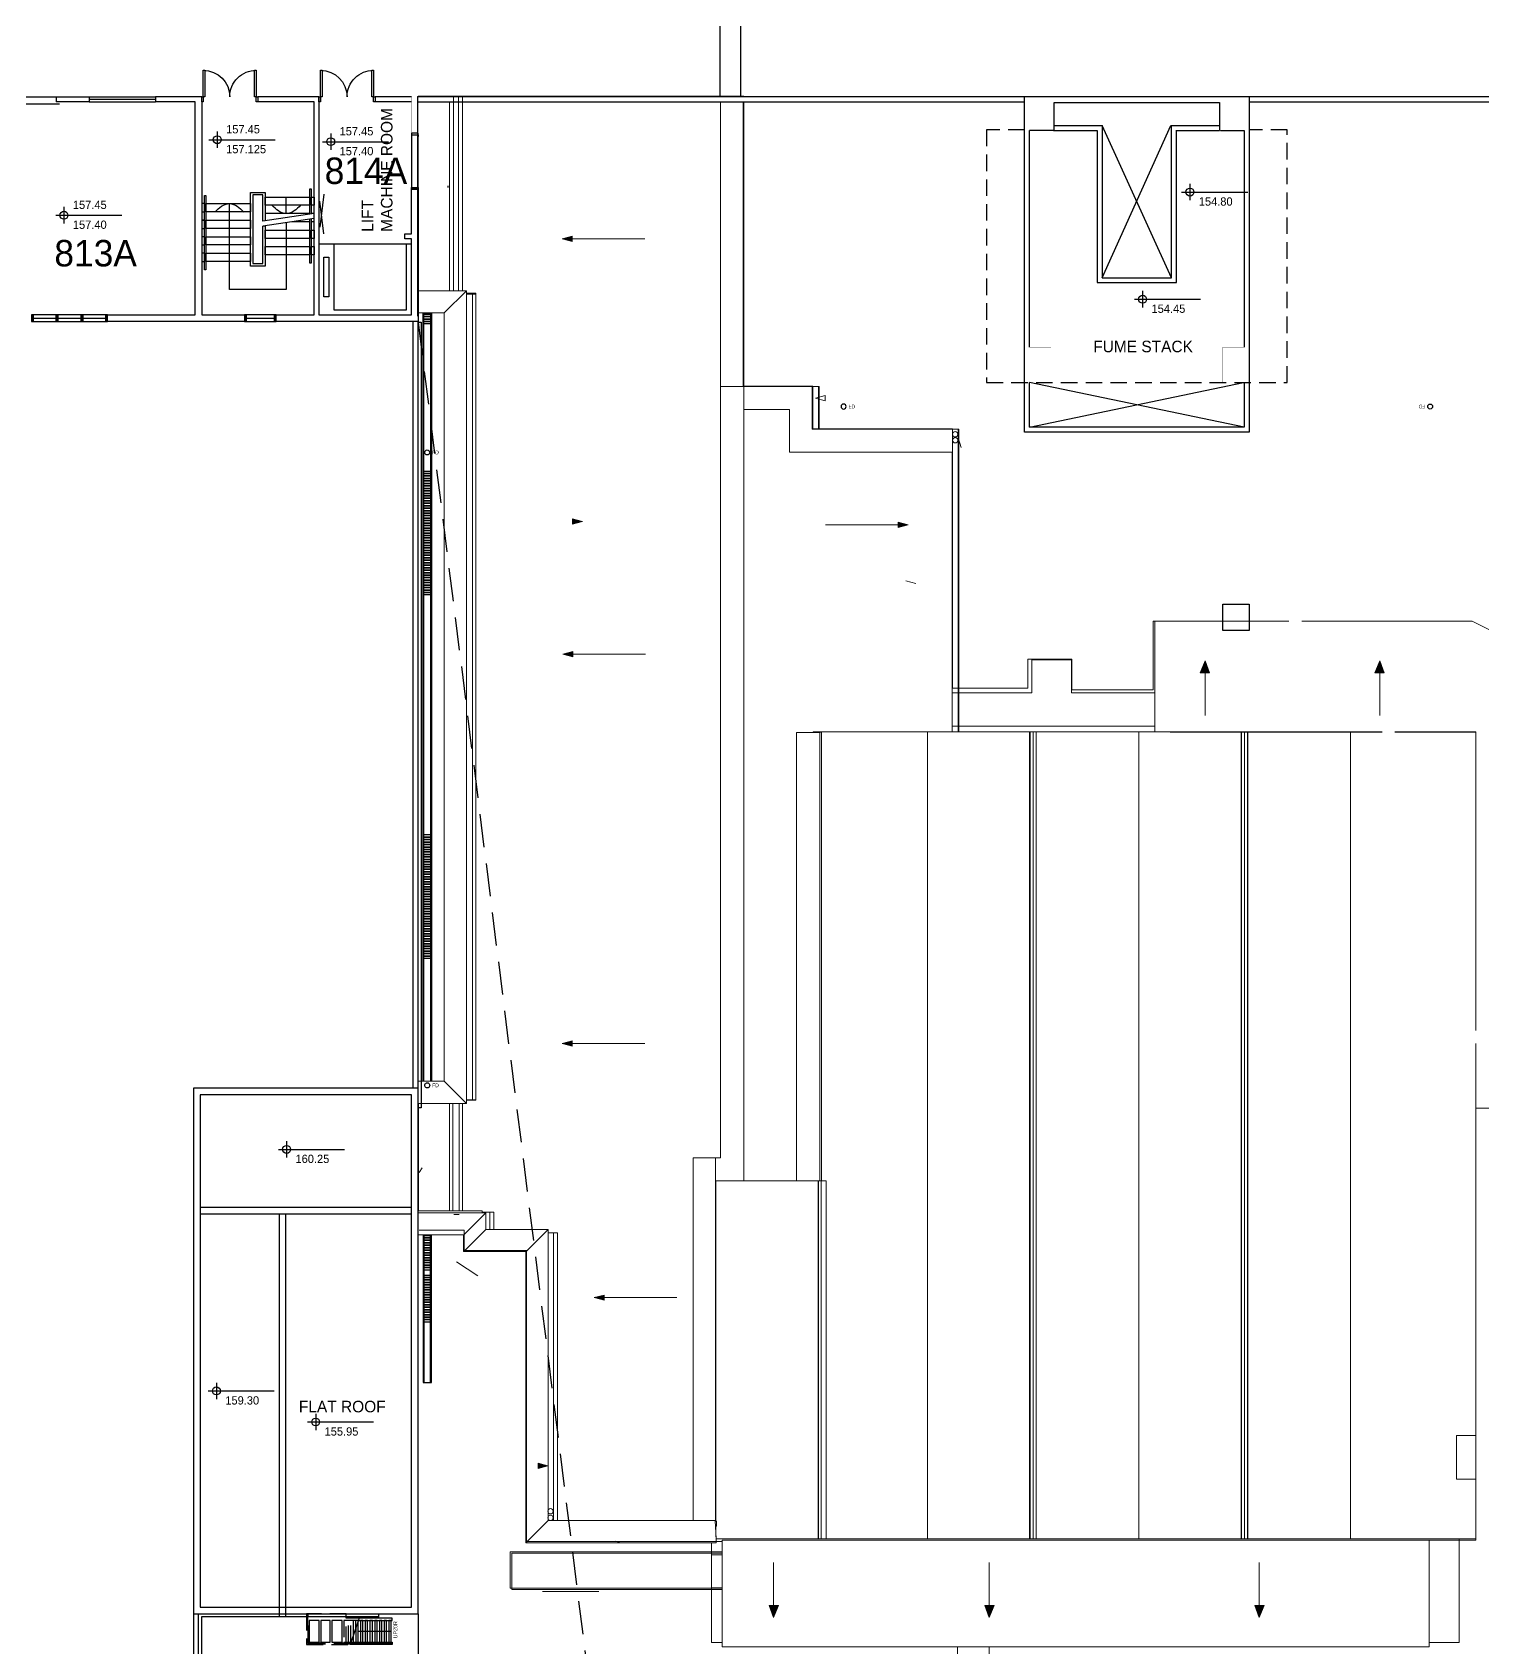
# Model space of a CAD drawing. Header units: millimetres. Extents: x -68474 to 329073, y -131063 to 73864.
# Drawn here: x 146575 to 190464, y -89675 to -40801 of the extents above; entities that cross this region are included whole.
import ezdxf

# ---------------------------------------------------------------- set-up
doc = ezdxf.new("R2010")
doc.units = ezdxf.units.MM
doc.header["$LTSCALE"] = 2000
doc.header["$MEASUREMENT"] = 0
for name, pattern in [('DASHED', [0.75, 0.5, -0.25]), ('HIDDEN', [0.375, 0.25, -0.125]), ('s5157a$0$DASHDOT', [1, 0.5, -0.25, 0, -0.25]), ('s5157a$0$DASHED', [0.75, 0.5, -0.25]), ('s5157a$0$HIDDEN', [0.375, 0.25, -0.125])]:
    doc.linetypes.add(name, pattern=pattern)
for name, color, linetype, lineweight in [('A-DETL-1', 255, 'Continuous', 5), ('A-DETL-2', 90, 'Continuous', 5), ('A-DETL-3', 211, 'Continuous', 5), ('A-DETL-5', 90, 'Continuous', 18), ('A-DETL-GENF-2', 7, 'Continuous', 15), ('A-DETL-MBND-1', 5, 'Continuous', 15), ('A-ROOF-1', 8, 'Continuous', 13), ('A-ROOF-2', 132, 'Continuous', 15), ('A-ROOF-3', 254, 'Continuous', 13), ('A-ROOF-OTLN-1', 8, 'Continuous', 13), ('A-WALL-1', 8, 'Continuous', 13), ('A-WALL-2', 113, 'Continuous', 15), ('A-WALL-3', 254, 'Continuous', 13), ('G-ANNO-DIMS', 111, 'Continuous', 5), ('G-ANNO-TEXT-1', 250, 'Continuous', 5), ('I-WALL-1', 8, 'Continuous', 13), ('S-COLS', 52, 'Continuous', 13)]:
    doc.layers.add(name, color=color, linetype=linetype, lineweight=lineweight)
for name, color, linetype in [('AR-ROOM', 15, 'Continuous'), ('AR-WALL', 137, 'Continuous'), ('PDR51', 4, 'Continuous')]:
    doc.layers.add(name, color=color, linetype=linetype)
doc.styles.add('s5157a$0$STANDARD', font='txt')

# ---------------------------------------------------------------- blocks, each defined once
blk = doc.blocks.new('Basic Wall _ A-Wall-External-CompositeCladdingSheetingRail - ___-7734495-ROOF PLAN_GBP Copy 1 Copy 1')
at = {"layer": 'A-WALL-2'}
for p, q in [((168103, -51667), (168108, -51662)), ((170172, -51666), (168104, -51666)), ((168108, -51662), (168112, -51658)), ((168112, -51658), (170196, -51658)), ((170188, -51666), (170172, -51666)), ((170196, -51658), (170187, -51667))]:
    blk.add_line(p, q, dxfattribs=at)
at = {"layer": 'A-WALL-2', "flags": 128}
for points in [[(168102, -51668), (168102, -51668), (168102, -51668), (168102, -51668), (168102, -51668), (168103, -51667), (168103, -51667), (168103, -51667), (168103, -51667), (168104, -51666), (168104, -51666), (168104, -51666), (168104, -51666)], [(170188, -51666), (170188, -51666), (170188, -51666), (170188, -51666), (170187, -51667), (170187, -51667), (170187, -51667), (170187, -51667), (170186, -51668), (170186, -51668), (170186, -51668), (170186, -51668)]]:
    blk.add_lwpolyline(points, dxfattribs=at)
blk = doc.blocks.new('Basic Wall _ A-Wall-External-CompositeCladdingSheetingRail - ___-7734501-ROOF PLAN_GBP Copy 1 Copy 1')
at = {"layer": 'A-WALL-1'}
for p, q in [((170203, -62140), (170203, -62118)), ((170211, -62140), (170211, -62118))]:
    blk.add_line(p, q, dxfattribs=at)
blk = doc.blocks.new('Wall - Parapet Capping - Wall - Parapet Capping-4893964-ROOF PLAN_GBP Copy 1 Copy 1')
at = {"layer": 'A-WALL-3'}
for p, q in [((158250, -48771), (159710, -48771)), ((159710, -48771), (159038, -49443)), ((159710, -48771), (159710, -73357)), ((158250, -49443), (159038, -49443)), ((159038, -49443), (159038, -72685)), ((158250, -72744), (158250, -72685)), ((159038, -72685), (158250, -72685)), ((158250, -72750), (158250, -72744)), ((159038, -72685), (159710, -73357)), ((158277, -73357), (158250, -73357)), ((159710, -73357), (158277, -73357)), ((158250, -76666), (158277, -76666)), ((158277, -76666), (160299, -76666)), ((160299, -76666), (159642, -77322)), ((160299, -76666), (160299, -77168)), ((160299, -77168), (159662, -77804)), ((160299, -77168), (162185, -77168)), ((162185, -77168), (161529, -77824)), ((162185, -77168), (162185, -85978)), ((158250, -77338), (159627, -77338)), ((159642, -77322), (159627, -77338)), ((159627, -77338), (159627, -77840)), ((159645, -77821), (159627, -77840)), ((159627, -77840), (161513, -77840)), ((159662, -77804), (159646, -77820)), ((161529, -77824), (161513, -77840)), ((161513, -77840), (161513, -86650)), ((162185, -85978), (161549, -86614)), ((166576, -85978), (162185, -85978)), ((167264, -86534), (167234, -85978)), ((161548, -86615), (161513, -86650)), ((161513, -86650), (167125, -86650))]:
    blk.add_line(p, q, dxfattribs=at)
blk = doc.blocks.new('Roof Valley Gutter 01 - Roof Valley Gutter 01-4902190-ROOF PLAN_GBP Copy 1 Copy 1')
at = {"layer": 'A-DETL-MBND-1'}
for p, q in [((159199, -76609), (159199, -73357)), ((159300, -76609), (159300, -73357)), ((159496, -73357), (159496, -76609)), ((159596, -73357), (159596, -76609))]:
    blk.add_line(p, q, dxfattribs=at)
blk = doc.blocks.new('Roof Valley Gutter 1 - Roof Valley Gutter 01-4904654-ROOF PLAN_GBP Copy 1 Copy 1')
at = {"layer": 'A-DETL-MBND-1'}
for p, q in [((159199, -42900), (159319, -42900)), ((159319, -48771), (159319, -42900)), ((159319, -42900), (159476, -42900)), ((159476, -42900), (159596, -42900)), ((159476, -42900), (159476, -48771)), ((159596, -42900), (159596, -48771))]:
    blk.add_line(p, q, dxfattribs=at)
blk = doc.blocks.new('Roof Valley Gutter 2 - Roof Valley Gutter 01-4905873-ROOF PLAN_GBP Copy 1 Copy 1')
at = {"layer": 'A-DETL-MBND-1'}
for p, q in [((159710, -48876), (159898, -48876)), ((159898, -48876), (160001, -48876)), ((159898, -48876), (159898, -73252)), ((160001, -48876), (160001, -73252)), ((159898, -73252), (159710, -73252)), ((160001, -73252), (159898, -73252))]:
    blk.add_line(p, q, dxfattribs=at)
blk = doc.blocks.new('Roof Valley Gutter 3 - Roof Valley Gutter 01-4906178-ROOF PLAN_GBP Copy 1 Copy 1')
at = {"layer": 'A-DETL-MBND-1'}
for p, q in [((160189, -76644), (160194, -76644)), ((160194, -76666), (160194, -76644)), ((160420, -76644), (160540, -76644)), ((160420, -76644), (160420, -77168)), ((160540, -76644), (160540, -77168))]:
    blk.add_line(p, q, dxfattribs=at)
blk = doc.blocks.new('Roof Valley Gutter 4 - Roof Valley Gutter 01-4906522-ROOF PLAN_GBP Copy 1 Copy 1')
at = {"layer": 'A-ROOF-3'}
for p, q in [((162344, -77273), (162464, -77273)), ((162344, -77273), (162344, -85978)), ((162464, -77273), (162464, -85978))]:
    blk.add_line(p, q, dxfattribs=at)
blk = doc.blocks.new('Square Hollow Sections-Column - SHS140x140x12_5-5934282-ROOF PLAN_GBP Copy 1 Copy 1')
at = {"layer": 'A-DETL-MBND-1'}
blk.add_line((45, -70), (-45, -70), dxfattribs=at)
for centre, start, end in [((-45, -45), 259.8011, 270), ((45, -45), 270, 280.1989)]:
    blk.add_arc(centre, 25, start, end, dxfattribs=at)
blk = doc.blocks.new('Roof Valley Gutter 5 - Roof Valley Gutter 01-8161318-ROOF PLAN_GBP Copy 1 Copy 1')
at = {"layer": 'A-DETL-MBND-1'}
for p, q in [((170211, -62125), (170410, -62125)), ((170410, -62125), (170460, -62125)), ((170410, -75704), (170410, -62125))]:
    blk.add_line(p, q, dxfattribs=at)

msp = doc.modelspace()

# ---------------------------------------------------------------- hatches: boundary and pattern name
at = {"layer": 'A-DETL-GENF-2'}
for points in [[(181911.9, -60177.1), (182196.7, -60177.1), (182066.8, -59820.3)], [(187197.4, -60177.1), (187482.3, -60177.1), (187352.4, -59820.3)], [(169002.3, -88756.9), (169157.2, -88400), (168872.4, -88400)], [(175531, -88756.9), (175686, -88400), (175401.1, -88400), (175470.8, -88591.3)], [(183701, -88756.9), (183856, -88400), (183571.1, -88400)]]:
    msp.add_hatch(color=256, dxfattribs=at).paths.add_polyline_path(points, flags=0)
at = {"layer": 'G-ANNO-DIMS'}
for points in [[(162606.7, -47050), (162906.7, -47130.4), (162906.7, -46969.6)], [(173076.6, -55705.9), (172776.6, -55625.6), (172776.6, -55786.3)], [(162630.4, -59611.6), (162930.4, -59692), (162930.4, -59531.3)], [(162607.7, -71399.5), (162907.7, -71479.9), (162907.7, -71319.1)], [(163578.1, -79084.5), (163878.1, -79164.9), (163878.1, -79004.1)]]:
    msp.add_hatch(color=256, dxfattribs=at).paths.add_polyline_path(points, flags=0)
at = {"layer": 'G-ANNO-TEXT-1'}
for points in [[(163223.1, -55605.8), (162923.1, -55525.4), (162923.1, -55686.2)], [(162179.4, -84173.2), (161879.4, -84092.8), (161879.4, -84253.6)]]:
    msp.add_hatch(color=256, dxfattribs=at).paths.add_polyline_path(points, flags=0)

# ---------------------------------------------------------------- linework, layer by layer
at = {"layer": 'A-DETL-1'}
for p, q in [((158236, -49394.1), (158236, -42744.1)), ((158236, -42744.1), (168088, -42744.1)), ((168088, -42900), (168088, -51512.1)), ((168088, -51512.1), (170171.9, -51512.1)), ((170171.9, -51512.1), (170171.9, -52807.2)), ((170171.9, -52807.2), (174418.5, -52807.2)), ((174418.5, -52807.2), (174418.5, -58019.2)), ((174418.5, -58019.2), (174418.5, -60641)), ((180490, -60690), (180490, -58615.9)), ((180490, -58615.9), (180538.6, -58615.9)), ((176702.2, -60641), (176702.2, -59765.2)), ((176702.2, -59765.2), (178031.8, -59765.2)), ((178031.8, -59765.2), (178031.8, -60690)), ((174418.5, -60641), (176702.2, -60641)), ((178031.8, -60690), (180490, -60690)), ((181003, -61968.2), (181003, -61972)), ((181003, -61972), (187418, -61972)), ((187809.5, -61972), (190260.3, -61972)), ((190260.3, -74974.7), (190260.3, -83250.3)), ((159642.6, -77042.1), (158277.6, -77042.1)), ((159642.6, -77653.7), (159642.6, -77042.1)), ((161529, -77653.7), (159642.6, -77653.7)), ((161529, -86463.9), (161529, -77653.7)), ((190260.3, -83250.3), (189675.4, -83250.3)), ((189675.4, -83250.3), (189675.4, -84575)), ((190260.3, -83375), (190260.3, -83250.3)), ((190260.3, -84575), (190260.3, -84519.4)), ((190260.9, -84519.4), (190260.9, -86419.4)), ((189675.4, -84575), (190260.3, -84575)), ((167447.2, -86463.9), (161529, -86463.9)), ((167270, -86499.7), (167125.3, -86499.7)), ((167125.3, -86499.7), (167125.3, -86778.7)), ((189750.4, -86384.1), (167263.8, -86384.1)), ((167263.8, -86384.1), (167268.1, -86463.9)), ((167268.1, -86463.9), (167270, -86499.7)), ((190260.9, -86419.4), (188846.6, -86419.4)), ((188846.6, -86419.4), (188846.6, -86421.2)), ((189750.4, -86419.4), (189750.4, -86384.1)), ((189750.4, -89515.9), (189750.4, -86419.4)), ((161032.3, -87878.7), (161032.3, -86778.7)), ((161032.3, -86778.7), (167447.2, -86778.7)), ((167125.3, -86778.7), (167125.3, -86812.8)), ((161080.9, -87878.7), (161032.3, -87878.7)), ((167125.3, -87912.8), (167125.3, -89515.9)), ((167125.3, -89515.9), (167446.8, -89515.9)), ((174570.4, -89644.7), (174570.4, -90131)), ((175529.7, -90131), (175529.7, -89644.7)), ((188846.6, -89515.9), (189750.4, -89515.9))]:
    msp.add_line(p, q, dxfattribs=at)
at = {"layer": 'A-DETL-2'}
for p, q in [((168102.1, -42730), (167403.1, -42730)), ((167403.1, -42730), (167403.1, -42744.1)), ((167403.1, -42900), (167403.1, -51518)), ((168102.1, -51512.1), (168102.1, -42900)), ((167403.1, -51518), (167403.1, -74855)), ((167403.1, -51518), (168102.1, -51518)), ((168102.1, -51518), (168102.1, -51512.1)), ((170171.9, -51518), (168102.1, -51518)), ((168102.1, -51518), (168102.1, -52217)), ((170189.2, -51518), (170171.9, -51518)), ((170189.2, -52803), (170189.2, -51518)), ((168102.1, -75554), (168102.1, -52217)), ((168102.1, -52217), (169487, -52217)), ((169487, -52217), (169487, -53502)), ((174417.5, -52803), (170189.2, -52803)), ((174418.5, -53502), (174418.5, -52803)), ((169487, -53502), (174418.5, -53502)), ((184599.7, -58615.9), (180538.6, -58615.9)), ((180538.6, -58615.9), (180538.6, -60790)), ((187866.4, -58615.9), (184990.5, -58615.9)), ((190149.9, -58615.9), (187866.4, -58615.9)), ((187866.4, -58615.9), (190149.9, -58615.9)), ((192674.4, -59893.8), (190149.9, -58615.9)), ((178018.5, -59790), (176818.5, -59790)), ((176818.5, -59790), (176818.5, -60790)), ((178018.5, -60790), (178018.5, -59790)), ((182066.8, -59820.3), (181911.9, -60177.1)), ((182196.7, -60177.1), (182066.8, -59820.3)), ((187352.4, -59820.3), (187197.4, -60177.1)), ((187482.3, -60177.1), (187352.4, -59820.3)), ((181911.9, -60177.1), (182196.7, -60177.1)), ((187197.4, -60177.1), (187482.3, -60177.1)), ((176818.5, -60790), (174411.7, -60790)), ((174411.7, -60790), (174411.7, -61790)), ((180540, -60790), (178018.5, -60790)), ((180538.6, -60790), (180538.6, -61789.5)), ((180540, -61790), (180540, -60790)), ((170402.1, -61990.3), (169703.1, -61990.3)), ((169703.1, -61990.3), (169703.1, -75554)), ((170402.1, -75554), (170402.1, -61990.3)), ((174411.7, -61790), (180540, -61790)), ((180538.6, -61790), (180538.6, -61968.2)), ((180538.6, -61968.2), (187417.5, -61968.2)), ((187809.9, -61968.2), (190260.3, -61968.2)), ((190260.3, -61968.2), (190260.3, -70996.8)), ((190260.3, -71390.2), (190260.3, -73350)), ((190260.3, -73350), (193548.7, -73350)), ((190260.3, -73350), (190260.3, -74974.7)), ((166576, -74855), (166576, -85827.7)), ((167245.4, -74855), (166576, -74855)), ((167403.1, -74855), (167245.4, -74855)), ((167245.4, -85827.7), (167245.4, -74855)), ((167245.4, -75554), (168102.1, -75554)), ((169703.1, -75554), (170402.1, -75554)), ((170595.4, -75554), (170450.4, -75554)), ((170450.4, -75554), (170450.4, -86384.1)), ((170595.4, -86384.1), (170595.4, -75554)), ((190260.3, -83375), (190260.3, -84519.4)), ((166576, -85827.7), (167245.4, -85827.7)), ((188846.6, -86421.2), (167447.2, -86421.2)), ((167447.2, -86421.2), (167447.2, -86812.8)), ((188846.6, -89644.7), (188846.6, -86421.2)), ((167450.1, -86812.8), (161080.9, -86812.8)), ((161080.9, -86812.8), (161080.9, -87912.8)), ((167125.3, -86812.8), (167447.2, -86812.8)), ((167125.3, -86862.8), (167447.2, -86862.8)), ((167447.2, -86813.3), (167447.2, -87912.8)), ((167450.1, -87912.8), (167450.1, -86812.8)), ((161080.9, -87912.8), (167450.1, -87912.8)), ((167125.3, -87862.8), (167447.2, -87862.8)), ((167125.3, -87912.8), (167450.1, -87912.8)), ((167447.2, -87912.8), (167447.2, -89644.7)), ((168872.4, -88400), (169002.3, -88756.9)), ((169157.2, -88400), (168872.4, -88400)), ((169002.3, -88756.9), (169157.2, -88400)), ((175401.1, -88400), (175531, -88756.9)), ((175686, -88400), (175401.1, -88400)), ((175531, -88756.9), (175686, -88400)), ((183571.1, -88400), (183701, -88756.9)), ((183856, -88400), (183571.1, -88400)), ((183701, -88756.9), (183856, -88400)), ((167447.2, -89644.7), (188846.6, -89644.7))]:
    msp.add_line(p, q, dxfattribs=at)
for centre in [(174504.6, -53144.5), (162255.9, -85546.1), (162255.9, -85746.1)]:
    msp.add_circle(centre, 80, dxfattribs=at)
msp.add_arc((174500.4, -52961.7), 80, 0, 359.78077, dxfattribs=at)
at = {"layer": 'A-DETL-3'}
for p, q in [((190260.3, -74940.6), (190260.3, -74974.7)), ((190260.3, -84519.4), (190260.3, -83375)), ((167125.3, -86812.8), (167125.3, -87878.7)), ((167447.2, -87878.7), (161080.9, -87878.7)), ((167125.3, -87878.7), (167125.3, -87912.8))]:
    msp.add_line(p, q, dxfattribs=at)
at = {"layer": 'A-DETL-5'}
for p, q in [((182068.1, -61475), (182068.1, -59875)), ((187353.7, -61475), (187353.7, -59875)), ((169001, -87102.1), (169001, -88702.1)), ((175529.7, -87102.1), (175529.7, -88702.1)), ((183699.7, -87102.1), (183699.7, -88702.1))]:
    msp.add_line(p, q, dxfattribs=at)
at = {"layer": 'A-DETL-MBND-1'}
for p, q in [((159596, -42730), (158250.1, -42730)), ((159199.5, -48621), (159199.5, -42900)), ((158261.7, -73207), (158261.7, -76458.9)), ((159199.5, -76458.9), (159199.5, -73207))]:
    msp.add_line(p, q, dxfattribs=at)
at = {"layer": 'A-ROOF-1'}
for p, q in [((167403.1, -42730), (159596, -42730)), ((159596, -42730), (159596, -42750)), ((159710.1, -48691), (160001, -48691)), ((160001, -48691), (160001, -48726)), ((174408.5, -61968.2), (174408.5, -53502)), ((170201.2, -61990.3), (170201.2, -61968.2)), ((170201.2, -61968.2), (174408.5, -61968.2)), ((170460.3, -61968.2), (170460.3, -75554)), ((173660.3, -61968.2), (173660.3, -86384.1)), ((174608.5, -61968.2), (176754, -61968.2)), ((176769.9, -61968.2), (176950.8, -61968.2)), ((176860.3, -61968.2), (176860.3, -86384.1)), ((176954, -61968.2), (180538.6, -61968.2)), ((180060.3, -61968.2), (180060.3, -86384.1)), ((183260.3, -61972), (183260.3, -86384.1)), ((186460.3, -61972), (186460.3, -86384.1)), ((160001, -73107), (159710.1, -73107)), ((160001, -73102), (160001, -73107)), ((190260.3, -86384.1), (190260.3, -73350)), ((167260.3, -75554), (167260.3, -85847.7)), ((168102.1, -75554), (169703.1, -75554)), ((170402.1, -75554), (170450.4, -75554)), ((160193.7, -76498.9), (160419.8, -76498.9)), ((162185.1, -77127.6), (162343.9, -77127.6)), ((167243.7, -86007.7), (167245, -86007.7)), ((167245, -85847.7), (167245, -85827.7)), ((167245, -86007.7), (167245, -85997.7)), ((167260.3, -85997.7), (167260.3, -86317.8)), ((190260.3, -86384.1), (189750.4, -86384.1))]:
    msp.add_line(p, q, dxfattribs=at)
at = {"layer": 'A-ROOF-OTLN-1'}
for p, q in [((170189.2, -51518), (170386, -51518)), ((170370.2, -51518), (170370.2, -52803)), ((170373.3, -51518), (170373.3, -52803)), ((170386, -51518), (170386, -52803)), ((174418.5, -52813), (174608.5, -52813)), ((174592.6, -52813), (174592.6, -61968.2)), ((174595.8, -52813), (174595.8, -61968.2)), ((174608.5, -52813), (174608.5, -61968.2)), ((174411.7, -53502), (174411.7, -61968.2)), ((174608.5, -61968.2), (174408.5, -61968.2)), ((176754, -61968.2), (176769.9, -61968.2)), ((176754, -86384.1), (176754, -61968.2)), ((176766.7, -86384.1), (176766.7, -61968.2)), ((176769.9, -86384.1), (176769.9, -61968.2)), ((176950.8, -61968.2), (176954, -61968.2)), ((176950.8, -86384.1), (176950.8, -61968.2)), ((176954, -86384.1), (176954, -61968.2)), ((183154, -86384.1), (183154, -61972)), ((183166.7, -86384.1), (183166.7, -61972)), ((183169.9, -86384.1), (183169.9, -61972)), ((183350.8, -86384.1), (183350.8, -61972)), ((183354, -86384.1), (183354, -61972)), ((170354, -86384.1), (170354, -75554)), ((170366.7, -86384.1), (170366.7, -75554)), ((170369.9, -86384.1), (170369.9, -75554))]:
    msp.add_line(p, q, dxfattribs=at)
at = {"layer": 'A-WALL-1'}
for p, q in [((158250.3, -72600), (158250.3, -75499.9)), ((158250.2, -76458.9), (160188.7, -76458.9)), ((160188.7, -76458.9), (160188.7, -76515.8)), ((158250.3, -79900), (158250.3, -88500)), ((167235.2, -85847.7), (167280.3, -85847.7)), ((167280.3, -85997.7), (167243.2, -85997.7)), ((167280.3, -85847.7), (167280.3, -85997.7))]:
    msp.add_line(p, q, dxfattribs=at)
at = {"layer": 'AR-WALL'}
for p, q in [((167378.6, -36749.4), (167378.6, -42750)), ((139800, -42750), (150300, -42750)), ((147300, -42750), (147300, -42900)), ((148300, -42750), (148300, -42900)), ((148300, -42825), (150300, -42825)), ((148300, -42900), (150300, -42900)), ((150300, -42750), (150300, -42900)), ((152170.8, -43800), (152170.8, -44300)), ((155604, -43860.2), (155604, -44360.2)), ((177475.1, -43770.1), (176750.1, -43770.1)), ((182525.1, -43770.1), (183250.1, -43770.1)), ((151920.8, -44050), (153920.8, -44050)), ((155354, -44110.2), (157354, -44110.2)), ((181603.7, -45383.9), (181603.7, -45883.9)), ((181353.7, -45633.9), (183353.7, -45633.9)), ((147283, -46336), (149283, -46336)), ((147533, -46086), (147533, -46586)), ((180173.3, -48627.4), (180173.3, -49127.4)), ((179923.3, -48877.4), (181923.3, -48877.4)), ((154020.1, -74598.4), (156020.1, -74598.4)), ((154270.1, -74348.4), (154270.1, -74848.4)), ((151649.7, -76350), (158050, -76350)), ((151649.7, -76550), (158050, -76550)), ((154050.2, -88745), (154050.2, -76550)), ((154250.2, -88745), (154250.2, -76550)), ((151896.3, -81906.4), (153896.3, -81906.4)), ((152146.3, -81656.4), (152146.3, -82156.4)), ((154900, -82846.4), (156900, -82846.4)), ((155150, -82596.4), (155150, -83096.4))]:
    msp.add_line(p, q, dxfattribs=at)
at = {"layer": 'AR-WALL', "linetype": 'Continuous'}
for p, q in [((168000.1, -36749.4), (168000.1, -42750)), ((151750, -41950), (151800, -41950)), ((151750, -42750), (151750, -41950)), ((151800, -41950), (151800, -42750)), ((153300, -41950), (153350, -41950)), ((153300, -42750), (153300, -41950)), ((153350, -41950), (153350, -42750)), ((155300, -41950), (155350, -41950)), ((155300, -42750), (155300, -41950)), ((155350, -41950), (155350, -42750)), ((156850, -41950), (156900, -41950)), ((156850, -42750), (156850, -41950)), ((156900, -41950), (156900, -42750)), ((151700, -42750), (150300, -42750)), ((151500, -42900), (150300, -42900)), ((151500, -49350), (151500, -42900)), ((151700, -42750), (151750, -42750)), ((151700, -42900), (151700, -42750)), ((151700, -42900), (151700, -49350)), ((151750, -42900), (151700, -42900)), ((151750, -42750), (151750, -42900)), ((151800, -42750), (151750, -42750)), ((153350, -42750), (153300, -42750)), ((153350, -42750), (153400, -42750)), ((153350, -42900), (153350, -42750)), ((153400, -42900), (153350, -42900)), ((153400, -42750), (153400, -42900)), ((155250, -42750), (153400, -42750)), ((155099.4, -42900), (153400, -42900)), ((155099.4, -49350), (155099.4, -42900)), ((155250, -42750), (155300, -42750)), ((155250, -42900), (155250, -42750)), ((155250, -42750), (155250, -49350)), ((155300, -42900), (155250, -42900)), ((155300, -42750), (155300, -42900)), ((155350, -42750), (155300, -42750)), ((156900, -42750), (156850, -42750)), ((156900, -42750), (156950, -42750)), ((156900, -42900), (156900, -42750)), ((156950, -42900), (156900, -42900)), ((156950, -42750), (156950, -42900)), ((158050, -42750), (156950, -42750)), ((158050, -42900), (156950, -42900)), ((201950, -42750), (158250, -42750)), ((158250, -42900), (176600.1, -42900)), ((176600.1, -52900), (176600.1, -42750)), ((177500, -43770.1), (177500, -42925)), ((177500, -42925), (182500, -42925)), ((182500, -42925), (182500, -43770.1)), ((183400, -42925), (183400, -43750)), ((183400.1, -42750), (183400.1, -52900)), ((183400.1, -42900), (201750, -42900)), ((176600, -43750), (176600, -43170)), ((158250, -43850), (158050, -43850)), ((158050, -43850), (158050, -43900)), ((158050, -43900), (158250, -43900)), ((158250, -43900), (158250, -43850)), ((158250, -43900), (158250, -43950)), ((177475.1, -43620.1), (178950.1, -43620.1)), ((177475.1, -43770.1), (178800.1, -43770.1)), ((178800, -43770.1), (178800, -48375)), ((178950, -43620.1), (178950, -48225)), ((181025, -43620.1), (182500, -43620.1)), ((181050, -48225), (181050, -43620.1)), ((181175, -43770.1), (182500, -43770.1)), ((181200, -48375), (181200, -43770.1)), ((158250, -45500), (158250, -45450)), ((159150, -45450), (159150, -45500)), ((154259.4, -46285), (154259.4, -45785)), ((158050, -45500), (158250, -45500)), ((158050, -45550), (158050, -45500)), ((158250, -45550), (158050, -45550)), ((158050, -46900), (158050, -45550)), ((158050, -45550), (158250, -45550)), ((158250, -45500), (158250, -45550)), ((158250, -45550), (158250, -49550)), ((155099.2, -46285), (153549.6, -46515.6)), ((154969.2, -46285), (153624.7, -46285)), ((155099.2, -46285), (155009.2, -46285)), ((151700, -46485), (151790, -46485)), ((151700, -46735), (151790, -46735)), ((155100, -46436.6), (153549.6, -46667.4)), ((154969.2, -46535), (154439, -46535)), ((155099.2, -46535), (155009.2, -46535)), ((157850, -47050), (157850, -46900)), ((157850, -46900), (158050, -46900)), ((155250, -47200), (158050, -47200)), ((158050, -47050), (157850, -47050)), ((158050, -49350), (158050, -47050)), ((178800, -48375), (181200, -48375)), ((178950, -48225), (181050, -48225)), ((148850, -49550), (148850, -49350)), ((148850, -49350), (151500, -49350)), ((151700, -49350), (153000, -49350)), ((153000, -49350), (153000, -49550)), ((153950, -49550), (153950, -49350)), ((153950, -49350), (155099.4, -49350)), ((155250, -49350), (158050, -49350)), ((153000, -49550), (148850, -49550)), ((158250, -49550), (153950, -49550)), ((158100.2, -72749.8), (158100.2, -49575)), ((183400, -52900), (176600, -52900)), ((158250, -72749.8), (151450, -72750)), ((158250, -72949.8), (158250, -72749.8)), ((158250.1, -73439.8), (158250, -72949.8)), ((158250.2, -88650), (158250.2, -73439.8)), ((151450.4, -77850), (151450.4, -88650)), ((151450.4, -88650), (151649.7, -88650)), ((151649.7, -88650), (151650.4, -88650)), ((151650.4, -88650), (158250.2, -88650)), ((156463.7, -88780), (156194.1, -89580)), ((157050.2, -88650), (157050.2, -88780)), ((158250.2, -88650), (158250.4, -101005)), ((156289.6, -89504), (156289.6, -89296.6)), ((157439.1, -89180), (156438.1, -89180))]:
    msp.add_line(p, q, dxfattribs=at)
at = {"layer": 'AR-WALL', "linetype": 'HIDDEN', "ltscale": 100}
msp.add_line((143214.1, -42964.9), (147393.8, -42964.9), dxfattribs=at)
at = {"layer": 'AR-WALL', "linetype": 's5157a$0$DASHDOT'}
for p, q in [((155399.6, -46900), (155249.6, -45700)), ((155399.6, -45700), (155250, -46900))]:
    msp.add_line(p, q, dxfattribs=at)
at = {"layer": 'AR-WALL', "linetype": 'DASHED'}
msp.add_line((158250.2, -49575), (168476.5, -131062.5), dxfattribs=at)
at = {"layer": 'AR-WALL', "linetype": 's5157a$0$HIDDEN'}
for p, q in [((156074.1, -89529.5), (156074.1, -88780)), ((156145.9, -89504), (156145.9, -88856)), ((156217.8, -89504), (156217.8, -88856)), ((156289.6, -89296.6), (156289.6, -88856)), ((156361.5, -89083.3), (156361.5, -88856)), ((154949.8, -89554.5), (156202.7, -89554.5)), ((154950.1, -89529.5), (156211.1, -89529.5)), ((156074.1, -89554.5), (156074.1, -89580))]:
    msp.add_line(p, q, dxfattribs=at)
at = {"layer": 'AR-WALL', "linetype": 'Continuous'}
for points in [[(147300, -42750), (148300, -42750)], [(148300, -42900), (147300, -42900)], [(176750.1, -50325), (176750.1, -43770.1)], [(183250.1, -43770.1), (183250.1, -50325)], [(154969.2, -46305), (154969.2, -45535), (155009.2, -45535), (155009.2, -46298.8)], [(154259.4, -46561.7), (154259.4, -48585), (152539.8, -48585), (152539.8, -45985)], [(155009.2, -46450.6), (155009.2, -47785), (154970, -47785), (154970, -46456.6)], [(155700, -47200), (155700, -49200), (157900, -49200), (157900, -47200)], [(183250, -51400), (183250, -52750), (176750, -52750), (176750, -51400)], [(151449.7, -88650), (151450.6, -101250), (158100.2, -101250), (158100, -112000), (175567.5, -112000)], [(175369.8, -111850), (158250.2, -111850), (158250.2, -101100), (151600.6, -101100), (151599.7, -88650), (157050.2, -88650), (157050.2, -88650), (157050.2, -88745), (157050.2, -88745), (151694.7, -88745), (151695.6, -101005), (158345.2, -101005), (158345.2, -111755), (175245.1, -111755)], [(156361.5, -89083.3), (156361.5, -89504), (156433.3, -89504), (156433.3, -88870.2)], [(156438.1, -88856), (157465.1, -88856), (157465.1, -88780), (156463.7, -88780)], [(156219.7, -89504), (157465.1, -89504), (157465.1, -89580), (156194.1, -89580)], [(156211.1, -89529.5), (157439.1, -89529.5), (157439.1, -89554.5), (156202.7, -89554.5)]]:
    msp.add_lwpolyline(points, dxfattribs=at)
at = {"layer": 'AR-WALL', "linetype": 'Continuous', "const_width": 5}
msp.add_lwpolyline([(158250, -43850), (158050, -43850), (158050, -42750), (158250, -42750)], close=True, dxfattribs=at)
at = {"layer": 'AR-WALL', "linetype": 'Continuous'}
for points in [[(158050, -45550), (158250, -45550), (158250, -43850), (158050, -43850)], [(151790, -45735), (151830, -45735), (151830, -47985), (151790, -47985)], [(153624.6, -46504.4), (153549.6, -46515.6), (153550, -45720), (153249.6, -45720), (153249.6, -47800), (153549.6, -47800), (153549.6, -46667.4), (153624.6, -46656.2), (153624.6, -47875), (153174.6, -47875), (153174.6, -45645), (153625, -45645)], [(154969.2, -46035), (153624.6, -46035), (153624.6, -45785), (154969.2, -45785)], [(155099.2, -46035), (155009.2, -46035), (155009.2, -45785), (155099.2, -45785)], [(151700, -46235), (151790, -46235), (151790, -45985), (151700, -45985)], [(153174.6, -46235), (151830, -46235), (151830, -45985), (153174.6, -45985)], [(151700, -46735), (151790, -46735), (151790, -46485), (151700, -46485)], [(153174.6, -46735), (151830, -46735), (151830, -46485), (153174.6, -46485)], [(154969.2, -47035), (153624.6, -47035), (153624.6, -46785), (154969.2, -46785)], [(155099.2, -47035), (155009.2, -47035), (155009.2, -46785), (155099.2, -46785)], [(151700, -47235), (151790, -47235), (151790, -46985), (151700, -46985)], [(153174.6, -47235), (151830, -47235), (151830, -46985), (153174.6, -46985)], [(154969.2, -47535), (153624.6, -47535), (153624.6, -47285), (154969.2, -47285)], [(155099.2, -47535), (155009.2, -47535), (155009.2, -47285), (155099.2, -47285)], [(151700, -47735), (151790, -47735), (151790, -47485), (151700, -47485)], [(153174.6, -47735), (151830, -47735), (151830, -47485), (153174.6, -47485)], [(155400, -47600), (155550, -47600), (155550, -48800), (155400, -48800)], [(146550, -49550), (146600, -49550), (146600, -49350), (146550, -49350)], [(146600, -49445), (147300, -49445), (147300, -49350), (146600, -49350)], [(147300, -49550), (147350, -49550), (147350, -49350), (147300, -49350)], [(147350, -49445), (148050, -49445), (148050, -49350), (147350, -49350)], [(148050, -49550), (148100, -49550), (148100, -49350), (148050, -49350)], [(148100, -49445), (148800, -49445), (148800, -49350), (148100, -49350)], [(148800, -49550), (148850, -49550), (148850, -49350), (148800, -49350)], [(153000, -49550), (153050, -49550), (153050, -49350), (153000, -49350)], [(153050, -49445), (153900, -49445), (153900, -49350), (153050, -49350)], [(153900, -49550), (153950, -49550), (153950, -49350), (153900, -49350)], [(146600, -49550), (147300, -49550), (147300, -49455), (146600, -49455)], [(147350, -49550), (148050, -49550), (148050, -49455), (147350, -49455)], [(148100, -49550), (148800, -49550), (148800, -49455), (148100, -49455)], [(153050, -49550), (153900, -49550), (153900, -49455), (153050, -49455)], [(158250.2, -49575), (158345.2, -49575), (158345.2, -73339.8), (158250.2, -73339.8)], [(183400.2, -58900), (182600.2, -58900), (182600.2, -58100), (183400.2, -58100)], [(156577, -88856), (156505.2, -88856), (156505.2, -89504), (156577, -89504)], [(156720.7, -88856), (156648.9, -88856), (156648.9, -89504), (156720.7, -89504)], [(156864.4, -88856), (156792.6, -88856), (156792.6, -89504), (156864.4, -89504)], [(157008, -88856), (156936.2, -88856), (156936.2, -89504), (157008, -89504)], [(157151.7, -88856), (157079.9, -88856), (157079.9, -89504), (157151.7, -89504)], [(157295.4, -88856), (157223.6, -88856), (157223.6, -89504), (157295.4, -89504)], [(157439.1, -88856), (157367.3, -88856), (157367.3, -89504), (157439.1, -89504)]]:
    msp.add_lwpolyline(points, close=True, dxfattribs=at)
at = {"layer": 'AR-WALL', "linetype": 's5157a$0$HIDDEN'}
for points in [[(176600.1, -43750), (175450, -43750), (175450, -51400), (184550, -51400), (184550, -43750), (183400.1, -43750)], [(156463.7, -88780), (156074.1, -88780), (156074.1, -88650), (154874.1, -88650), (154874.1, -89580), (156194.1, -89580)], [(154925.1, -89504.5), (154925.1, -88650), (154900.1, -88650), (154899.8, -89504.4)], [(156438.1, -88856), (155998.1, -88856), (155998.1, -89504), (156219.7, -89504)]]:
    msp.add_lwpolyline(points, dxfattribs=at)
at = {"layer": 'AR-WALL', "linetype": 'Continuous', "const_width": 5}
for points in [[(176750.1, -50325), (177400.1, -50325), (177400.1, -51400), (176750, -51400)], [(183250.1, -51400), (182600, -51400), (182600.1, -50325), (183250.1, -50325)]]:
    msp.add_lwpolyline(points, dxfattribs=at)
at = {"layer": 'AR-WALL'}
for points in [[(158250, -72749.8), (151449.7, -72749.8), (151449.7, -88650), (158250, -88650)], [(158050, -72949.8), (151649.7, -72949.8), (151649.7, -88450), (158050, -88450)]]:
    msp.add_lwpolyline(points, close=True, dxfattribs=at)
at = {"layer": 'AR-WALL', "linetype": 's5157a$0$DASHED'}
for points in [[(155257.8, -89504), (155257.8, -88856), (154950.1, -88856), (154950.1, -89504)], [(155590.4, -89504), (155590.4, -88856), (155307.8, -88856), (155307.8, -89504)], [(155948.1, -89504), (155948.1, -88856), (155640.4, -88856), (155640.4, -89504)]]:
    msp.add_lwpolyline(points, close=True, dxfattribs=at)
at = {"layer": 'AR-WALL'}
for centre in [(152170.8, -44050), (155604, -44110.2), (181603.7, -45633.9), (147533, -46336), (180173.3, -48877.4), (154270.1, -74598.4), (152146.3, -81906.4), (155150, -82846.4)]:
    msp.add_circle(centre, 120, dxfattribs=at)
at = {"layer": 'AR-WALL', "linetype": 's5157a$0$HIDDEN'}
for centre, radius, start in [((154949.8, -89504.5), 50, 179.92009), ((154950.1, -89504.5), 25, 180)]:
    msp.add_arc(centre, radius, start, 270, dxfattribs=at)
at = {"layer": 'AR-WALL', "linetype": 'Continuous', "extrusion": (0, 0, -1)}
for centre, major_axis, start_param, end_param in [((151750, -42750), (-565.7, 565.7), 0.7853982, 2.3561945), ((153350, -42750), (-565.7, 565.7), 5.4977871, 7.0685835), ((155300, -42750), (-565.7, 565.7), 0.7853982, 2.3561945), ((156900, -42750), (-565.7, 565.7), 5.4977871, 7.0685835), ((152895, -46943), (749.2, 749.2), 4.6588636, 4.9052276), ((152555.9, -46425.9), (312, 312), -1.3948657, -0.821795), ((152523.7, -46425.9), (-312, 312), 0.821795, 1.3948657), ((152184.6, -46943), (-749.2, 749.2), 1.3779577, 1.6243217), ((154614.6, -45327), (-749.2, 749.2), 4.5195504, 4.7659144), ((154275.5, -45844.1), (-312, 312), 3.9633877, 4.5364584), ((154243.3, -45844.1), (312, 312), 1.746727, 2.3197976), ((153904.2, -45327), (749.2, 749.2), 1.5172709, 1.7636349)]:
    msp.add_ellipse(centre, major_axis=major_axis, ratio=1, start_param=start_param, end_param=end_param, dxfattribs=at)
at = {"layer": 'G-ANNO-DIMS'}
for p, q in [((162906.7, -46969.6), (162606.7, -47050)), ((162606.7, -47050), (162906.7, -47130.4)), ((165106.7, -47050), (162606.7, -47050)), ((162906.7, -47130.4), (162906.7, -46969.6)), ((170576.6, -55705.9), (173076.6, -55705.9)), ((173076.6, -55705.9), (172776.6, -55625.6)), ((172776.6, -55625.6), (172776.6, -55786.3)), ((172776.6, -55786.3), (173076.6, -55705.9)), ((162930.4, -59531.3), (162630.4, -59611.6)), ((162630.4, -59611.6), (162930.4, -59692)), ((165130.4, -59611.6), (162630.4, -59611.6)), ((162930.4, -59692), (162930.4, -59531.3)), ((162907.7, -71319.1), (162607.7, -71399.5)), ((162907.7, -71479.9), (162907.7, -71319.1)), ((162607.7, -71399.5), (162907.7, -71479.9)), ((165107.7, -71399.5), (162607.7, -71399.5)), ((163878.1, -79004.1), (163578.1, -79084.5)), ((163578.1, -79084.5), (163878.1, -79164.9)), ((166078.1, -79084.5), (163578.1, -79084.5)), ((163878.1, -79164.9), (163878.1, -79004.1)), ((177960.8, -86384.1), (178077.1, -86384.1)), ((178077.1, -86384.1), (178011.2, -86384.1))]:
    msp.add_line(p, q, dxfattribs=at)
at = {"layer": 'G-ANNO-TEXT-1'}
for p, q in [((170571.6, -51794.3), (170271.6, -51874.7)), ((170571.6, -51955), (170571.6, -51794.3)), ((170271.6, -51874.7), (170571.6, -51955)), ((174592.7, -53070.4), (174687, -53366.3)), ((163223.1, -55605.8), (162923.1, -55525.4)), ((162923.1, -55525.4), (162923.1, -55686.2)), ((162923.1, -55686.2), (163223.1, -55605.8)), ((173012.8, -57399.2), (173312.8, -57479.6)), ((158371.2, -75156.1), (158286.5, -75292.8)), ((159327.9, -76570.5), (159488.7, -76570.5)), ((159408.3, -77996.5), (160051.8, -78425.3)), ((162179.4, -84173.2), (161879.4, -84092.8)), ((161879.4, -84092.8), (161879.4, -84253.6)), ((161879.4, -84253.6), (162179.4, -84173.2)), ((164221.7, -86449.2), (164371.7, -86507.2)), ((163716.5, -87978.9), (162018.2, -87978.9))]:
    msp.add_line(p, q, dxfattribs=at)
at = {"layer": 'I-WALL-1'}
msp.add_line((158250.2, -75499.9), (158250.2, -79900), dxfattribs=at)
at = {"layer": 'PDR51', "linetype": 'Continuous'}
for p, q in [((178950, -48225), (181025, -43620.1)), ((181050, -48225), (178950.1, -43620.1)), ((183250, -52750), (176750, -51400)), ((176750, -52750), (183225, -51400))]:
    msp.add_line(p, q, dxfattribs=at)
at = {"layer": 'PDR51', "color": 8, "linetype": 'Continuous'}
for points in [[(158400.2, -72535), (158400.2, -49293)], [(158625.2, -49293), (158625.2, -49326), (158425.2, -49326), (158425.2, -49293)], [(158425.2, -72535), (158425.2, -49293)], [(158625.2, -49293), (158625.2, -72535)], [(158650.2, -49293), (158650.2, -72535)], [(158400.2, -77187.8), (158400.2, -81650), (158650.2, -81650), (158650.2, -77187.8)], [(158625.2, -77187.8), (158625.2, -77200), (158425.2, -77200), (158425.2, -77187.8)], [(158425.2, -77187.8), (158425.2, -81650), (158625.2, -81650), (158625.2, -77187.8)]]:
    msp.add_lwpolyline(points, dxfattribs=at)
for points in [[(158425.2, -49326), (158625.2, -49326), (158625.2, -49401), (158425.2, -49401)], [(158425.2, -49401), (158625.2, -49401), (158625.2, -49476), (158425.2, -49476)], [(158425.2, -49476), (158625.2, -49476), (158625.2, -49551), (158425.2, -49551)], [(158425.2, -49551), (158625.2, -49551), (158625.2, -49626), (158425.2, -49626)], [(158425.2, -54075), (158625.2, -54075), (158625.2, -54150), (158425.2, -54150)], [(158425.2, -54150), (158625.2, -54150), (158625.2, -54225), (158425.2, -54225)], [(158425.2, -54225), (158625.2, -54225), (158625.2, -54300), (158425.2, -54300)], [(158425.2, -54300), (158625.2, -54300), (158625.2, -54375), (158425.2, -54375)], [(158425.2, -54375), (158625.2, -54375), (158625.2, -54450), (158425.2, -54450)], [(158425.2, -54450), (158625.2, -54450), (158625.2, -54525), (158425.2, -54525)], [(158425.2, -54525), (158625.2, -54525), (158625.2, -54600), (158425.2, -54600)], [(158425.2, -54600), (158625.2, -54600), (158625.2, -54675), (158425.2, -54675)], [(158425.2, -54675), (158625.2, -54675), (158625.2, -54750), (158425.2, -54750)], [(158425.2, -54750), (158625.2, -54750), (158625.2, -54825), (158425.2, -54825)], [(158425.2, -54825), (158625.2, -54825), (158625.2, -54900), (158425.2, -54900)], [(158425.2, -54900), (158625.2, -54900), (158625.2, -54975), (158425.2, -54975)], [(158425.2, -54975), (158625.2, -54975), (158625.2, -55050), (158425.2, -55050)], [(158425.2, -55050), (158625.2, -55050), (158625.2, -55125), (158425.2, -55125)], [(158425.2, -55125), (158625.2, -55125), (158625.2, -55200), (158425.2, -55200)], [(158425.2, -55200), (158625.2, -55200), (158625.2, -55275), (158425.2, -55275)], [(158425.2, -55275), (158625.2, -55275), (158625.2, -55350), (158425.2, -55350)], [(158425.2, -55350), (158625.2, -55350), (158625.2, -55425), (158425.2, -55425)], [(158425.2, -55425), (158625.2, -55425), (158625.2, -55500), (158425.2, -55500)], [(158425.2, -55500), (158625.2, -55500), (158625.2, -55575), (158425.2, -55575)], [(158425.2, -55575), (158625.2, -55575), (158625.2, -55650), (158425.2, -55650)], [(158425.2, -55650), (158625.2, -55650), (158625.2, -55725), (158425.2, -55725)], [(158425.2, -55725), (158625.2, -55725), (158625.2, -55800), (158425.2, -55800)], [(158425.2, -55800), (158625.2, -55800), (158625.2, -55875), (158425.2, -55875)], [(158425.2, -55875), (158625.2, -55875), (158625.2, -55950), (158425.2, -55950)], [(158425.2, -55950), (158625.2, -55950), (158625.2, -56025), (158425.2, -56025)], [(158425.2, -56025), (158625.2, -56025), (158625.2, -56100), (158425.2, -56100)], [(158425.2, -56100), (158625.2, -56100), (158625.2, -56175), (158425.2, -56175)], [(158425.2, -56175), (158625.2, -56175), (158625.2, -56250), (158425.2, -56250)], [(158425.2, -56250), (158625.2, -56250), (158625.2, -56325), (158425.2, -56325)], [(158425.2, -56325), (158625.2, -56325), (158625.2, -56400), (158425.2, -56400)], [(158425.2, -56400), (158625.2, -56400), (158625.2, -56475), (158425.2, -56475)], [(158425.2, -56475), (158625.2, -56475), (158625.2, -56550), (158425.2, -56550)], [(158425.2, -56550), (158625.2, -56550), (158625.2, -56625), (158425.2, -56625)], [(158425.2, -56625), (158625.2, -56625), (158625.2, -56700), (158425.2, -56700)], [(158425.2, -56700), (158625.2, -56700), (158625.2, -56775), (158425.2, -56775)], [(158425.2, -56775), (158625.2, -56775), (158625.2, -56850), (158425.2, -56850)], [(158425.2, -56850), (158625.2, -56850), (158625.2, -56925), (158425.2, -56925)], [(158425.2, -56925), (158625.2, -56925), (158625.2, -57000), (158425.2, -57000)], [(158425.2, -57000), (158625.2, -57000), (158625.2, -57075), (158425.2, -57075)], [(158425.2, -57075), (158625.2, -57075), (158625.2, -57150), (158425.2, -57150)], [(158425.2, -57150), (158625.2, -57150), (158625.2, -57225), (158425.2, -57225)], [(158425.2, -57225), (158625.2, -57225), (158625.2, -57300), (158425.2, -57300)], [(158425.2, -57300), (158625.2, -57300), (158625.2, -57375), (158425.2, -57375)], [(158425.2, -57375), (158625.2, -57375), (158625.2, -57450), (158425.2, -57450)], [(158425.2, -57450), (158625.2, -57450), (158625.2, -57525), (158425.2, -57525)], [(158425.2, -57525), (158625.2, -57525), (158625.2, -57600), (158425.2, -57600)], [(158425.2, -57600), (158625.2, -57600), (158625.2, -57675), (158425.2, -57675)], [(158425.2, -57675), (158625.2, -57675), (158625.2, -57750), (158425.2, -57750)], [(158425.2, -57750), (158625.2, -57750), (158625.2, -57825), (158425.2, -57825)], [(158425.2, -65075), (158625.2, -65075), (158625.2, -65150), (158425.2, -65150)], [(158425.2, -65150), (158625.2, -65150), (158625.2, -65225), (158425.2, -65225)], [(158425.2, -65225), (158625.2, -65225), (158625.2, -65300), (158425.2, -65300)], [(158425.2, -65300), (158625.2, -65300), (158625.2, -65375), (158425.2, -65375)], [(158425.2, -65375), (158625.2, -65375), (158625.2, -65450), (158425.2, -65450)], [(158425.2, -65450), (158625.2, -65450), (158625.2, -65525), (158425.2, -65525)], [(158425.2, -65525), (158625.2, -65525), (158625.2, -65600), (158425.2, -65600)], [(158425.2, -65600), (158625.2, -65600), (158625.2, -65675), (158425.2, -65675)], [(158425.2, -65675), (158625.2, -65675), (158625.2, -65750), (158425.2, -65750)], [(158425.2, -65750), (158625.2, -65750), (158625.2, -65825), (158425.2, -65825)], [(158425.2, -65825), (158625.2, -65825), (158625.2, -65900), (158425.2, -65900)], [(158425.2, -65900), (158625.2, -65900), (158625.2, -65975), (158425.2, -65975)], [(158425.2, -65975), (158625.2, -65975), (158625.2, -66050), (158425.2, -66050)], [(158425.2, -66050), (158625.2, -66050), (158625.2, -66125), (158425.2, -66125)], [(158425.2, -66125), (158625.2, -66125), (158625.2, -66200), (158425.2, -66200)], [(158425.2, -66200), (158625.2, -66200), (158625.2, -66275), (158425.2, -66275)], [(158425.2, -66275), (158625.2, -66275), (158625.2, -66350), (158425.2, -66350)], [(158425.2, -66350), (158625.2, -66350), (158625.2, -66425), (158425.2, -66425)], [(158425.2, -66425), (158625.2, -66425), (158625.2, -66500), (158425.2, -66500)], [(158425.2, -66500), (158625.2, -66500), (158625.2, -66575), (158425.2, -66575)], [(158425.2, -66575), (158625.2, -66575), (158625.2, -66650), (158425.2, -66650)], [(158425.2, -66650), (158625.2, -66650), (158625.2, -66725), (158425.2, -66725)], [(158425.2, -66725), (158625.2, -66725), (158625.2, -66800), (158425.2, -66800)], [(158425.2, -66800), (158625.2, -66800), (158625.2, -66875), (158425.2, -66875)], [(158425.2, -66875), (158625.2, -66875), (158625.2, -66950), (158425.2, -66950)], [(158425.2, -66950), (158625.2, -66950), (158625.2, -67025), (158425.2, -67025)], [(158425.2, -67025), (158625.2, -67025), (158625.2, -67100), (158425.2, -67100)], [(158425.2, -67100), (158625.2, -67100), (158625.2, -67175), (158425.2, -67175)], [(158425.2, -67175), (158625.2, -67175), (158625.2, -67250), (158425.2, -67250)], [(158425.2, -67250), (158625.2, -67250), (158625.2, -67325), (158425.2, -67325)], [(158425.2, -67325), (158625.2, -67325), (158625.2, -67400), (158425.2, -67400)], [(158425.2, -67400), (158625.2, -67400), (158625.2, -67475), (158425.2, -67475)], [(158425.2, -67475), (158625.2, -67475), (158625.2, -67550), (158425.2, -67550)], [(158425.2, -67550), (158625.2, -67550), (158625.2, -67625), (158425.2, -67625)], [(158425.2, -67625), (158625.2, -67625), (158625.2, -67700), (158425.2, -67700)], [(158425.2, -67700), (158625.2, -67700), (158625.2, -67775), (158425.2, -67775)], [(158425.2, -67775), (158625.2, -67775), (158625.2, -67850), (158425.2, -67850)], [(158425.2, -67850), (158625.2, -67850), (158625.2, -67925), (158425.2, -67925)], [(158425.2, -67925), (158625.2, -67925), (158625.2, -68000), (158425.2, -68000)], [(158425.2, -68000), (158625.2, -68000), (158625.2, -68075), (158425.2, -68075)], [(158425.2, -68075), (158625.2, -68075), (158625.2, -68150), (158425.2, -68150)], [(158425.2, -68150), (158625.2, -68150), (158625.2, -68225), (158425.2, -68225)], [(158425.2, -68225), (158625.2, -68225), (158625.2, -68300), (158425.2, -68300)], [(158425.2, -68300), (158625.2, -68300), (158625.2, -68375), (158425.2, -68375)], [(158425.2, -68375), (158625.2, -68375), (158625.2, -68450), (158425.2, -68450)], [(158425.2, -68450), (158625.2, -68450), (158625.2, -68525), (158425.2, -68525)], [(158425.2, -68525), (158625.2, -68525), (158625.2, -68600), (158425.2, -68600)], [(158425.2, -68600), (158625.2, -68600), (158625.2, -68675), (158425.2, -68675)], [(158425.2, -68675), (158625.2, -68675), (158625.2, -68750), (158425.2, -68750)], [(158425.2, -68750), (158625.2, -68750), (158625.2, -68825), (158425.2, -68825)], [(158425.2, -77200), (158625.2, -77200), (158625.2, -77275), (158425.2, -77275)], [(158425.2, -77275), (158625.2, -77275), (158625.2, -77350), (158425.2, -77350)], [(158425.2, -77350), (158625.2, -77350), (158625.2, -77425), (158425.2, -77425)], [(158425.2, -77425), (158625.2, -77425), (158625.2, -77500), (158425.2, -77500)], [(158425.2, -77500), (158625.2, -77500), (158625.2, -77575), (158425.2, -77575)], [(158425.2, -77575), (158625.2, -77575), (158625.2, -77650), (158425.2, -77650)], [(158425.2, -77650), (158625.2, -77650), (158625.2, -77725), (158425.2, -77725)], [(158425.2, -77725), (158625.2, -77725), (158625.2, -77800), (158425.2, -77800)], [(158425.2, -77800), (158625.2, -77800), (158625.2, -77875), (158425.2, -77875)], [(158425.2, -77875), (158625.2, -77875), (158625.2, -77950), (158425.2, -77950)], [(158425.2, -77950), (158625.2, -77950), (158625.2, -78025), (158425.2, -78025)], [(158425.2, -78025), (158625.2, -78025), (158625.2, -78100), (158425.2, -78100)], [(158425.2, -78100), (158625.2, -78100), (158625.2, -78175), (158425.2, -78175)], [(158425.2, -78175), (158625.2, -78175), (158625.2, -78250), (158425.2, -78250)], [(158425.2, -78400), (158625.2, -78400), (158625.2, -78475), (158425.2, -78475)], [(158425.2, -78475), (158625.2, -78475), (158625.2, -78550), (158425.2, -78550)], [(158425.2, -78550), (158625.2, -78550), (158625.2, -78625), (158425.2, -78625)], [(158425.2, -78625), (158625.2, -78625), (158625.2, -78700), (158425.2, -78700)], [(158425.2, -78700), (158625.2, -78700), (158625.2, -78775), (158425.2, -78775)], [(158425.2, -78775), (158625.2, -78775), (158625.2, -78850), (158425.2, -78850)], [(158425.2, -78850), (158625.2, -78850), (158625.2, -78925), (158425.2, -78925)], [(158425.2, -78925), (158625.2, -78925), (158625.2, -79000), (158425.2, -79000)], [(158425.2, -79000), (158625.2, -79000), (158625.2, -79075), (158425.2, -79075)], [(158425.2, -79075), (158625.2, -79075), (158625.2, -79150), (158425.2, -79150)], [(158425.2, -79150), (158625.2, -79150), (158625.2, -79225), (158425.2, -79225)], [(158425.2, -79225), (158625.2, -79225), (158625.2, -79300), (158425.2, -79300)], [(158425.2, -79300), (158625.2, -79300), (158625.2, -79375), (158425.2, -79375)], [(158425.2, -79375), (158625.2, -79375), (158625.2, -79450), (158425.2, -79450)], [(158425.2, -79450), (158625.2, -79450), (158625.2, -79525), (158425.2, -79525)], [(158425.2, -79525), (158625.2, -79525), (158625.2, -79600), (158425.2, -79600)], [(158425.2, -79600), (158625.2, -79600), (158625.2, -79675), (158425.2, -79675)], [(158425.2, -79675), (158625.2, -79675), (158625.2, -79750), (158425.2, -79750)], [(158425.2, -79750), (158625.2, -79750), (158625.2, -79825), (158425.2, -79825)]]:
    msp.add_lwpolyline(points, close=True, dxfattribs=at)
at = {"layer": 'PDR51', "linetype": 'Continuous', "extrusion": (0, 0, -1)}
msp.add_ellipse((171125.1, -52124.9), major_axis=(-53, 53), ratio=1, start_param=2.3561945, end_param=8.6393798, dxfattribs=at)
at = {"layer": 'PDR51', "linetype": 'Continuous'}
for centre, start_param, end_param in [((188874.9, -52124.9), 2.3561945, 8.6393798), ((158526.8, -53513), 5.4977871437821, 11.78097245096169), ((158526.8, -72661.2), 5.497787143781951, 11.78097245096154)]:
    msp.add_ellipse(centre, major_axis=(53, 53), ratio=1, start_param=start_param, end_param=end_param, dxfattribs=at)

# ---------------------------------------------------------------- block references
at = {"layer": 'A-ROOF-2'}
for name in ['Roof Valley Gutter 1 - Roof Valley Gutter 01-4904654-ROOF PLAN_GBP Copy 1 Copy 1', 'Roof Valley Gutter 2 - Roof Valley Gutter 01-4905873-ROOF PLAN_GBP Copy 1 Copy 1', 'Roof Valley Gutter 5 - Roof Valley Gutter 01-8161318-ROOF PLAN_GBP Copy 1 Copy 1', 'Roof Valley Gutter 01 - Roof Valley Gutter 01-4902190-ROOF PLAN_GBP Copy 1 Copy 1', 'Roof Valley Gutter 3 - Roof Valley Gutter 01-4906178-ROOF PLAN_GBP Copy 1 Copy 1']:
    msp.add_blockref(name, (0.1, 150), dxfattribs=at)
at = {"layer": 'A-ROOF-3'}
msp.add_blockref('Roof Valley Gutter 4 - Roof Valley Gutter 01-4906522-ROOF PLAN_GBP Copy 1 Copy 1', (0.1, 150), dxfattribs=at)
at = {"layer": 'A-WALL-1'}
msp.add_blockref('Basic Wall _ A-Wall-External-CompositeCladdingSheetingRail - ___-7734501-ROOF PLAN_GBP Copy 1 Copy 1', (0.1, 150), dxfattribs=at)
at = {"layer": 'A-WALL-2'}
msp.add_blockref('Basic Wall _ A-Wall-External-CompositeCladdingSheetingRail - ___-7734495-ROOF PLAN_GBP Copy 1 Copy 1', (0.1, 150), dxfattribs=at)
at = {"layer": 'A-WALL-3'}
msp.add_blockref('Wall - Parapet Capping - Wall - Parapet Capping-4893964-ROOF PLAN_GBP Copy 1 Copy 1', (0.1, 150), dxfattribs=at)
at = {"layer": 'S-COLS'}
msp.add_blockref('Square Hollow Sections-Column - SHS140x140x12_5-5934282-ROOF PLAN_GBP Copy 1 Copy 1', (189315.1, -89447.1), dxfattribs=at)

# ---------------------------------------------------------------- texts
at = {"layer": 'AR-ROOM', "style": 's5157a$0$STANDARD'}
for s, p in [('814A', (155422.2, -45390.3)), ('813A', (147241.7, -47883.7))]:
    msp.add_text(s, height=800, dxfattribs=at).set_placement(p)
at = {"layer": 'AR-WALL', "linetype": 's5157a$0$HIDDEN', "style": 's5157a$0$STANDARD', "width": 0.8}
msp.add_text('UP20R', height=120, rotation=90, dxfattribs=at).set_placement((157620.3, -89391.1))
at = {"layer": 'AR-WALL', "insert": (156541, -46837.7), "char_height": 350, "width": 6158, "attachment_point": 1, "rotation": 90, "style": 's5157a$0$STANDARD'}
msp.add_mtext('LIFT \\PMACHINE ROOM', dxfattribs=at)
at = {"layer": 'AR-WALL', "attachment_point": 1, "style": 's5157a$0$STANDARD'}
for s, insert, char_height, width in [('157.45', (152440.7, -43609.6), 250, 2602), ('157.45', (155873.9, -43669.8), 250, 2602), ('157.125', (152440.7, -44211.2), 250, 2602), ('157.40', (155873.9, -44271.4), 250, 2602), ('157.45', (147802.9, -45895.6), 250, 2602), ('154.80', (181873.6, -45795), 250, 2602), ('157.40', (147802.9, -46497.2), 250, 2602), ('154.45', (180443.2, -49038.6), 250, 2602), ('FUME STACK', (178679.3, -50131.6), 350, 5069), ('{\\Ftxt|c136;160.25}', (154540, -74759.6), 250, 2602), ('{\\Ftxt|c136;159.30}', (152416.2, -82067.5), 250, 2602), ('FLAT ROOF', (154641.8, -82204.1), 350, 8632), ('155.95', (155419.9, -83007.5), 250, 2602)]:
    msp.add_mtext(s, dxfattribs=dict(at, insert=insert, char_height=char_height, width=width))
at = {"layer": 'PDR51', "linetype": 'Continuous', "style": 's5157a$0$STANDARD', "text_generation_flag": 4, "width": 0.8}
msp.add_text('FD', height=112.5, dxfattribs=at).set_placement((171275.1, -52068.6))
at = {"layer": 'PDR51', "linetype": 'Continuous', "style": 's5157a$0$STANDARD', "width": 0.8}
msp.add_text('FD', height=112.5, rotation=180, dxfattribs=at).set_placement((188724.9, -52068.6))
for p in [(158676.8, -53569.3), (158676.8, -72717.5)]:
    msp.add_text('FD', height=112.5, dxfattribs=at).set_placement(p)

doc.saveas('drawing.dxf')
